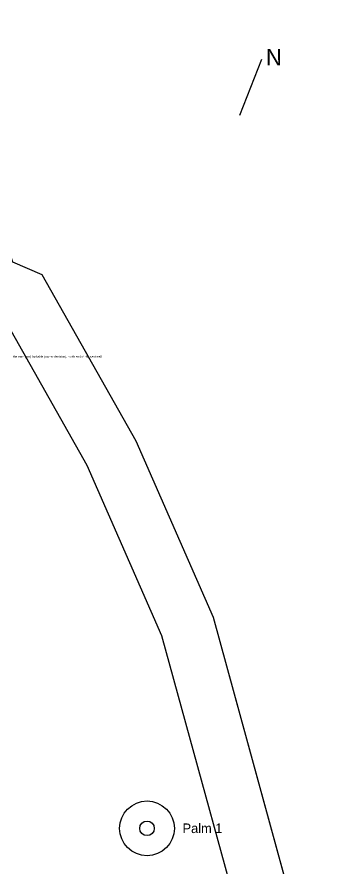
# Model space of a CAD drawing. Header units: metres. Extents: x -6.5 to 29.5, y -46.7 to 1.9.
# Drawn here: x 15.85 to 27.07, y -29.58 to 1.59 of the extents above; entities that cross this region are included whole.
import ezdxf

# ---------------------------------------------------------------- set-up
doc = ezdxf.new("R2010")
doc.units = ezdxf.units.M
for name, color, linetype in [('ANNOTATION', 7, 'CONTINUOUS'), ('DOORS', 1, 'CONTINUOUS'), ('SITE-ENVELOPE', 3, 'CONTINUOUS'), ('SITE-LAND', 8, 'CONTINUOUS'), ('SITE-LANE', 7, 'CONTINUOUS'), ('SITE-PALMS', 94, 'CONTINUOUS')]:
    doc.layers.add(name, color=color, linetype=linetype)

msp = doc.modelspace()

# ---------------------------------------------------------------- linework, layer by layer
at = {"layer": 'ANNOTATION'}
msp.add_line((24, -2), (24.803, 0.048), dxfattribs=at)
at = {"layer": 'SITE-ENVELOPE'}
msp.add_lwpolyline([(0, -38.86), (0, -3.05), (9.18, -1.36), (9.67, -1.22), (10.48, -1.65), (13.55, -7.3), (14.06, -8.86), (15.35, -9.4), (18.4, -14.8), (21.13, -21.04), (24.77, -34.3)], close=True, dxfattribs=at)
at = {"layer": 'SITE-LAND'}
msp.add_lwpolyline([(0, 0), (8.64, 1.59), (11.96, -0.17), (15.39, -6.51), (15.68, -7.37), (16.75, -7.83), (20.19, -13.91), (23.02, -20.37), (26.74, -33.94), (0, -38.86)], close=True, dxfattribs=at)
at = {"layer": 'SITE-LANE'}
msp.add_lwpolyline([(8.64, 1.59), (11.96, -0.17), (15.39, -6.51), (15.68, -7.37), (16.75, -7.83), (20.19, -13.91), (23.02, -20.37), (27.07, -35.15)], dxfattribs=at)
at = {"layer": 'SITE-PALMS'}
for radius in [1, 0.265]:
    msp.add_circle((20.6, -28.09), radius, dxfattribs=at)

# ---------------------------------------------------------------- texts
at = {"layer": 'ANNOTATION', "insert": (24.949, 0.421), "char_height": 0.6, "attachment_point": 1}
msp.add_mtext('N', dxfattribs=at)
at = {"layer": 'DOORS', "insert": (14.321, -10.795), "char_height": 0.08, "attachment_point": 1}
msp.add_mtext('kitchen service door 0.90 to the east yard, lockable (owner decision), north end of the east wall', dxfattribs=at)
at = {"layer": 'SITE-PALMS', "insert": (21.9, -28.09), "char_height": 0.35, "attachment_point": 4}
msp.add_mtext('Palm 1', dxfattribs=at)

doc.saveas('drawing.dxf')
